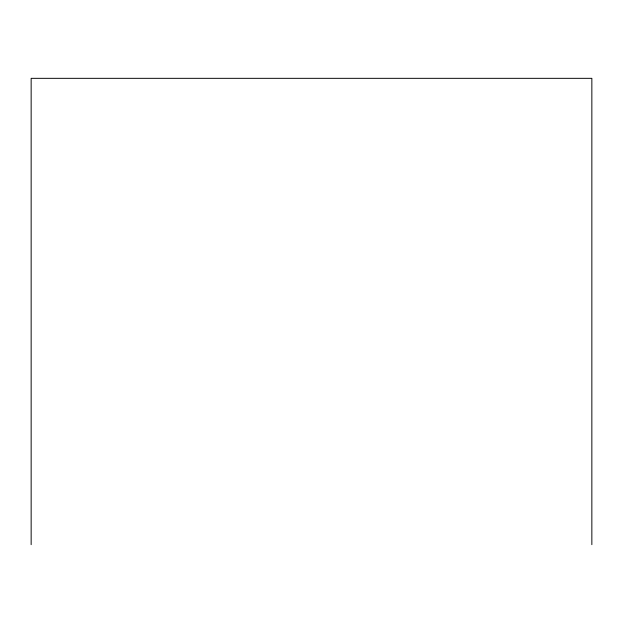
<?xml version="1.0" encoding="UTF-8"?>
<svg xmlns="http://www.w3.org/2000/svg" width="623" height="623" viewBox="0 0 623 623"><rect width="100%" height="100%" fill="white"/><g stroke="black" fill="none" stroke-linecap="round" stroke-linejoin="round"><path stroke-width="0.93" d="M591.85 544.666L591.85 78.334L31.15 78.334L31.15 544.666"/></g></svg>
